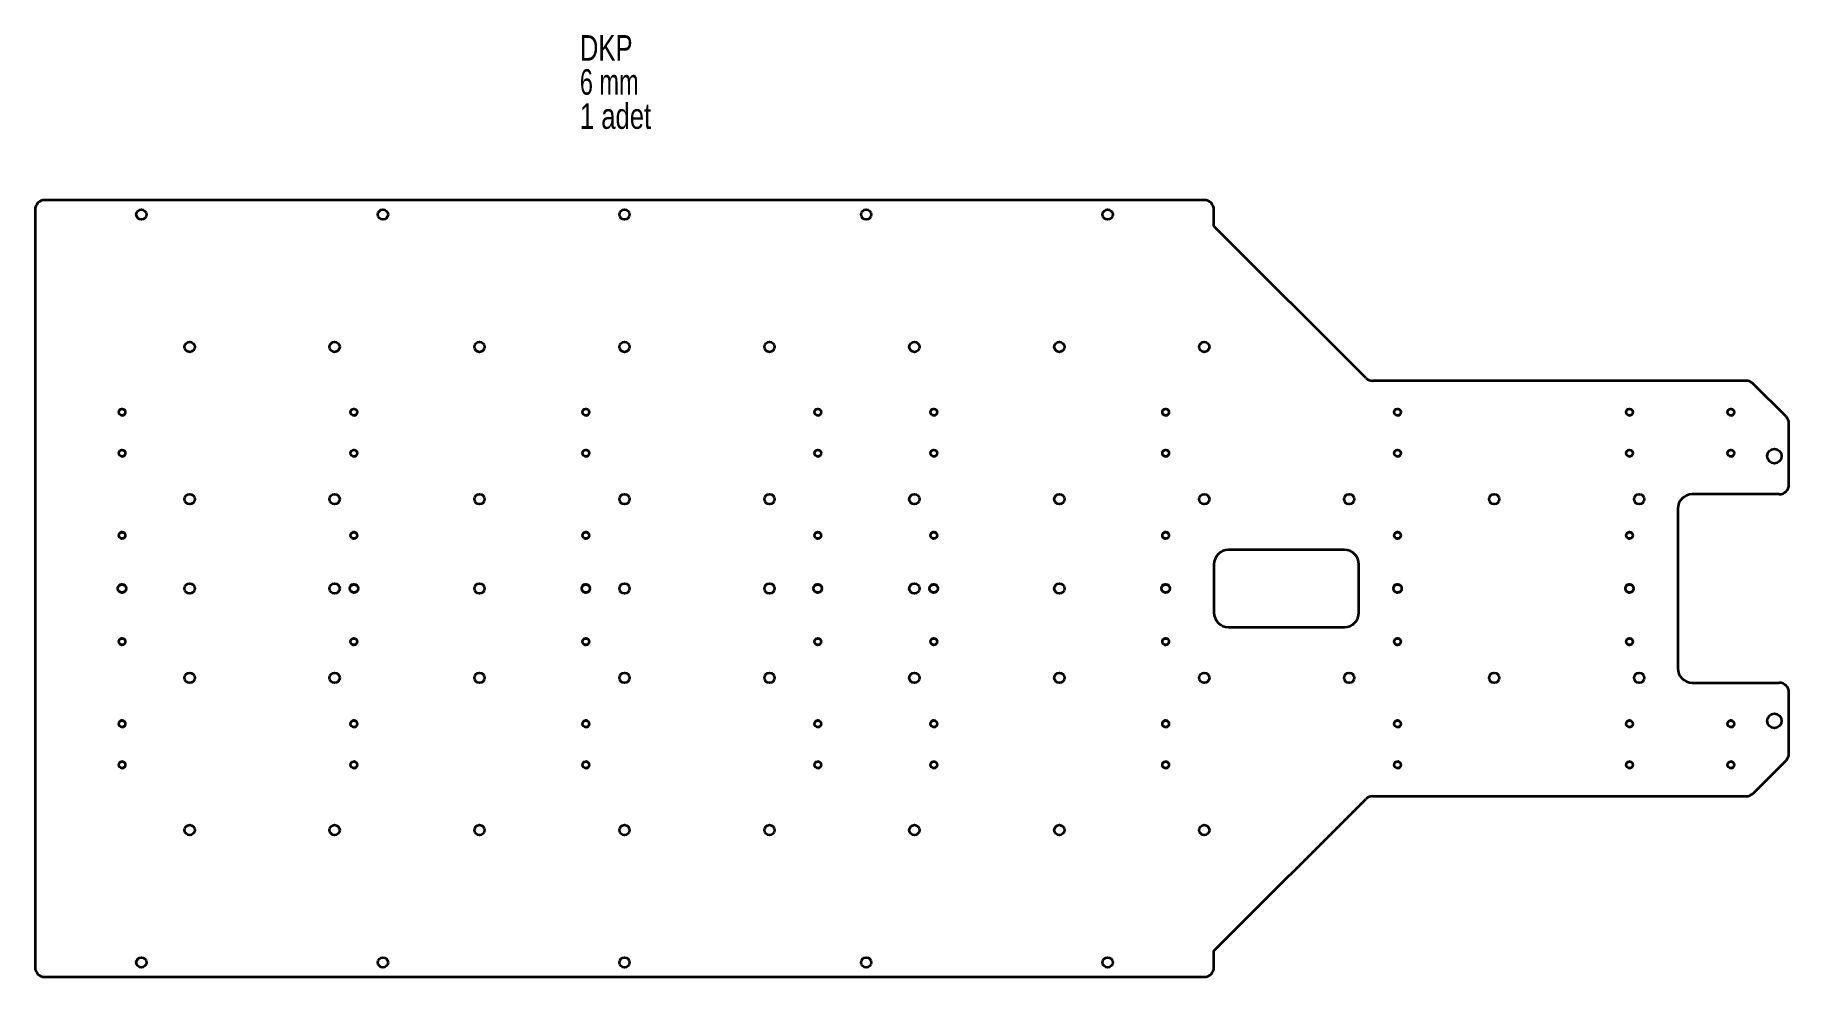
# Model space of a CAD drawing. Header units: millimetres. Extents: x -761 to 1054, y -275 to 700.
import ezdxf

# ---------------------------------------------------------------- set-up
doc = ezdxf.new("R2010")
doc.units = ezdxf.units.MM
doc.styles.add('SLDTEXTSTYLE0', font='TXT', dxfattribs={"width": 0.75})
doc.styles.add('SLDTEXTSTYLE1', font='TXT', dxfattribs={"width": 0.6875})

msp = doc.modelspace()

# ---------------------------------------------------------------- linework, layer by layer
at = {"color": 7, "linetype": 'Continuous', "lineweight": 35}
for p, q in [((449.4, 529.1), (-750.6, 529.1)), ((-760.6, 519.1), (-760.6, -264.9)), ((459.4, 502.1), (459.4, 519.1)), ((616.5, 345), (459.4, 502.1)), ((1010.3, 342.1), (623.6, 342.1)), ((1051.5, 305), (1017.3, 339.1)), ((1054.4, 234.6), (1054.4, 297.9)), ((1044.4, 224.6), (954.4, 224.6)), ((939.4, 209.6), (939.4, 44.6)), ((594.4, 167.1), (474.4, 167.1)), ((459.4, 152.1), (459.4, 102.1)), ((609.4, 102.1), (609.4, 152.1)), ((474.4, 87.1), (594.4, 87.1)), ((954.4, 29.6), (1044.4, 29.6)), ((1054.4, -43.8), (1054.4, 19.6)), ((1017.3, -85), (1051.5, -50.9)), ((623.6, -87.9), (1010.3, -87.9)), ((459.4, -247.9), (616.5, -90.9)), ((459.4, -264.9), (459.4, -247.9)), ((-750.6, -274.9), (449.4, -274.9))]:
    msp.add_line(p, q, dxfattribs=at)
for centre, radius in [((-650.6, 514.1), 5.25), ((-400.6, 514.1), 5.25), ((-150.6, 514.1), 5.25), ((99.4, 514.1), 5.25), ((349.4, 514.1), 5.25), ((-600.6, 377.1), 5.25), ((-450.6, 377.1), 5.25), ((-300.6, 377.1), 5.25), ((-150.6, 377.1), 5.25), ((-0.6, 377.1), 5.25), ((149.4, 377.1), 5.25), ((299.4, 377.1), 5.25), ((449.4, 377.1), 5.25), ((-670.6, 309.6), 3.4), ((-430.6, 309.6), 3.4), ((-190.6, 309.6), 3.4), ((49.4, 309.6), 3.4), ((169.4, 309.6), 3.4), ((409.4, 309.6), 3.4), ((649.4, 309.6), 3.4), ((889.4, 309.6), 3.4), ((994.4, 309.6), 3.4), ((-670.6, 267.1), 3.4), ((-430.6, 267.1), 3.4), ((-190.6, 267.1), 3.4), ((49.4, 267.1), 3.4), ((169.4, 267.1), 3.4), ((409.4, 267.1), 3.4), ((649.4, 267.1), 3.4), ((889.4, 267.1), 3.4), ((994.4, 267.1), 3.4), ((1039.4, 264.1), 7.5), ((-600.6, 219.6), 5.25), ((-450.6, 219.6), 5.25), ((-300.6, 219.6), 5.25), ((-150.6, 219.6), 5.25), ((-0.6, 219.6), 5.25), ((149.4, 219.6), 5.25), ((299.4, 219.6), 5.25), ((449.4, 219.6), 5.25), ((599.4, 219.6), 5.25), ((749.4, 219.6), 5.25), ((899.4, 219.6), 5.25), ((-670.6, 182.1), 3.4), ((-430.6, 182.1), 3.4), ((-190.6, 182.1), 3.4), ((49.4, 182.1), 3.4), ((169.4, 182.1), 3.4), ((409.4, 182.1), 3.4), ((649.4, 182.1), 3.4), ((889.4, 182.1), 3.4), ((-670.6, 127.1), 4.25), ((-600.6, 127.1), 5.25), ((-450.6, 127.1), 5.25), ((-430.6, 127.1), 4.25), ((-300.6, 127.1), 5.25), ((-190.6, 127.1), 4.25), ((-150.6, 127.1), 5.25), ((-0.6, 127.1), 5.25), ((49.4, 127.1), 4.25), ((149.4, 127.1), 5.25), ((169.4, 127.1), 4.25), ((299.4, 127.1), 5.25), ((409.4, 127.1), 4.25), ((649.4, 127.1), 4.25), ((889.4, 127.1), 4.25), ((-670.6, 72.1), 3.4), ((-430.6, 72.1), 3.4), ((-190.6, 72.1), 3.4), ((49.4, 72.1), 3.4), ((169.4, 72.1), 3.4), ((409.4, 72.1), 3.4), ((649.4, 72.1), 3.4), ((889.4, 72.1), 3.4), ((-600.6, 34.6), 5.25), ((-450.6, 34.6), 5.25), ((-300.6, 34.6), 5.25), ((-150.6, 34.6), 5.25), ((-0.6, 34.6), 5.25), ((149.4, 34.6), 5.25), ((299.4, 34.6), 5.25), ((449.4, 34.6), 5.25), ((599.4, 34.6), 5.25), ((749.4, 34.6), 5.25), ((899.4, 34.6), 5.25), ((-670.6, -12.9), 3.4), ((-430.6, -12.9), 3.4), ((-190.6, -12.9), 3.4), ((49.4, -12.9), 3.4), ((169.4, -12.9), 3.4), ((409.4, -12.9), 3.4), ((649.4, -12.9), 3.4), ((889.4, -12.9), 3.4), ((994.4, -12.9), 3.4), ((1039.4, -9.9), 7.5), ((-670.6, -55.4), 3.4), ((-430.6, -55.4), 3.4), ((-190.6, -55.4), 3.4), ((49.4, -55.4), 3.4), ((169.4, -55.4), 3.4), ((409.4, -55.4), 3.4), ((649.4, -55.4), 3.4), ((889.4, -55.4), 3.4), ((994.4, -55.4), 3.4), ((-600.6, -122.9), 5.25), ((-450.6, -122.9), 5.25), ((-300.6, -122.9), 5.25), ((-150.6, -122.9), 5.25), ((-0.6, -122.9), 5.25), ((149.4, -122.9), 5.25), ((299.4, -122.9), 5.25), ((449.4, -122.9), 5.25), ((-650.6, -259.9), 5.25), ((-400.6, -259.9), 5.25), ((-150.6, -259.9), 5.25), ((99.4, -259.9), 5.25), ((349.4, -259.9), 5.25)]:
    msp.add_circle(centre, radius, dxfattribs=at)
for centre, radius, start, end in [((-750.6, 519.1), 10, 90, 180), ((449.4, 519.1), 10, 0, 90), ((623.6, 352.1), 10, 225, 270), ((1010.3, 332.1), 10, 45, 90), ((1044.4, 297.9), 10, 0, 45), ((954.4, 209.6), 15, 90, 180), ((1044.4, 234.6), 10, 270, 0), ((474.4, 152.1), 15, 90, 180), ((594.4, 152.1), 15, 0, 90), ((474.4, 102.1), 15, 180, 270), ((594.4, 102.1), 15, 270, 0), ((954.4, 44.6), 15, 180, 270), ((1044.4, 19.6), 10, 0, 90), ((1044.4, -43.8), 10, 315, 0), ((623.6, -97.9), 10, 90, 135), ((1010.3, -77.9), 10, 270, 315), ((-750.6, -264.9), 10, 180, 270), ((449.4, -264.9), 10, 270, 0)]:
    msp.add_arc(centre, radius, start, end, dxfattribs=at)
at = {"color": 7, "linetype": 'Continuous', "lineweight": 18}
for centre, radius in [((-670.6, 309.6), 4), ((-430.6, 309.6), 4), ((-190.6, 309.6), 4), ((49.4, 309.6), 4), ((169.4, 309.6), 4), ((409.4, 309.6), 4), ((649.4, 309.6), 4), ((889.4, 309.6), 4), ((994.4, 309.6), 4), ((-670.6, 267.1), 4), ((-430.6, 267.1), 4), ((-190.6, 267.1), 4), ((49.4, 267.1), 4), ((169.4, 267.1), 4), ((409.4, 267.1), 4), ((649.4, 267.1), 4), ((889.4, 267.1), 4), ((994.4, 267.1), 4), ((-670.6, 182.1), 4), ((-430.6, 182.1), 4), ((-190.6, 182.1), 4), ((49.4, 182.1), 4), ((169.4, 182.1), 4), ((409.4, 182.1), 4), ((649.4, 182.1), 4), ((889.4, 182.1), 4), ((-670.6, 127.1), 5), ((-430.6, 127.1), 5), ((-190.6, 127.1), 5), ((49.4, 127.1), 5), ((169.4, 127.1), 5), ((409.4, 127.1), 5), ((649.4, 127.1), 5), ((889.4, 127.1), 5), ((-670.6, 72.1), 4), ((-430.6, 72.1), 4), ((-190.6, 72.1), 4), ((49.4, 72.1), 4), ((169.4, 72.1), 4), ((409.4, 72.1), 4), ((649.4, 72.1), 4), ((889.4, 72.1), 4), ((-670.6, -12.9), 4), ((-430.6, -12.9), 4), ((-190.6, -12.9), 4), ((49.4, -12.9), 4), ((169.4, -12.9), 4), ((409.4, -12.9), 4), ((649.4, -12.9), 4), ((889.4, -12.9), 4), ((994.4, -12.9), 4), ((-670.6, -55.4), 4), ((-430.6, -55.4), 4), ((-190.6, -55.4), 4), ((49.4, -55.4), 4), ((169.4, -55.4), 4), ((409.4, -55.4), 4), ((649.4, -55.4), 4), ((889.4, -55.4), 4), ((994.4, -55.4), 4)]:
    msp.add_arc(centre, radius, 255, 195, dxfattribs=at)

# ---------------------------------------------------------------- texts
at = {"color": 7, "linetype": 'Continuous', "lineweight": 0, "char_height": 26.46, "attachment_point": 1}
for s, insert, style in [('DKP', (-196.8, 699.9), 'SLDTEXTSTYLE0'), ('6 mm', (-196.8, 664.6), 'SLDTEXTSTYLE1'), ('1 adet', (-196.8, 629.3), 'SLDTEXTSTYLE0')]:
    msp.add_mtext(s, dxfattribs=dict(at, insert=insert, style=style))

doc.saveas('drawing.dxf')
